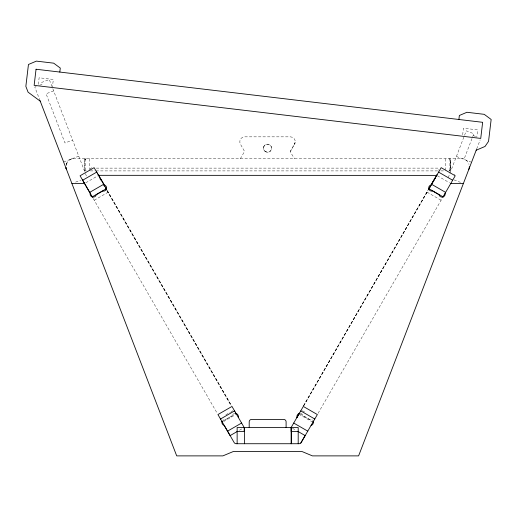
<?xml version="1.0" encoding="UTF-8"?>
<svg xmlns="http://www.w3.org/2000/svg" width="517" height="517" viewBox="0 0 517 517"><rect width="100%" height="100%" fill="white"/><g stroke="black" fill="none" stroke-linecap="round" stroke-linejoin="round"><path stroke-width="0.39" stroke-dasharray="2.58 1.94" d="M450.275 160.36L450.191 169.447L450.275 160.36A1.622 1.622 0 0 0 448.653 158.738M38.342 84.355L39.124 77.77L53.335 79.456L52.463 86.778M462.67 134.782L463.452 128.19L477.663 129.883L476.79 137.199M240.327 158.738L244.567 151.487L240.411 144.094A4.866 4.866 0 0 1 244.651 136.843L290.386 136.843A4.866 4.866 0 0 1 294.587 144.165L295.252 141.729L294.587 144.165L290.192 151.694L294.541 158.738M66.092 165.291L67.52 161.834M448.252 177.68L449.654 174.022M449.939 173.285L466.269 130.827L473.843 133.741L463.982 159.372M476.713 148.857L480.157 139.907M66.88 162.887L66.092 165.589A8.11 8.11 0 0 1 72.037 158.738L463.264 158.738A8.11 8.11 0 0 1 469.029 164.451M290.27 151.559L295.084 142.989M303.389 405.877L427.908 190.237M303.647 405.864L428.031 190.437M303.841 405.619L428.057 190.476M318.097 413.277L442.074 198.541M86.216 158.738L84.723 159.74L86.216 158.738A1.622 1.622 0 0 0 84.594 160.36L84.594 168.82A2.43 2.43 0 0 0 85.822 170.927M85.816 182.76L97.913 175.793M94.21 200.247L108.26 192.137M225.877 414.789L230.563 412.088M231.151 411.745L232.902 410.731M223.163 420.896L234.867 414.136M223.57 421.601L236.45 414.169M239.468 430.215L242.809 428.283M70.37 159.378L72.037 158.738M36.196 86.578L34.82 87.108L39.712 99.839M39.635 85.26L42.388 84.2L41.709 82.429L49.277 79.521L52.553 88.032M53.645 90.876L46.078 93.784L65 142.983L72.567 140.068M63.617 161.976L78.758 156.153L52.824 88.743M75.624 182.113L80.788 180.123M96.33 168.122L439.347 168.122M86.3 170.901L84.685 170.901L84.685 158.738M90.339 170.901L95.186 170.901M95.994 170.901L437.692 170.901M440.923 170.901L444.963 170.901M449.002 170.901L450.617 170.901L450.617 158.738M473.158 135.506L477.288 137.095M456.414 156.457L471.549 162.28M454.016 179.897L460.447 182.365M437.356 175.754L449.486 182.76M427.042 192.137L441.091 200.247M302.4 410.731L304.739 412.088M300.435 414.136L313.25 421.536M298.858 414.169L312.901 422.279M292.493 428.283L295.834 430.215M107.278 190.437L231.655 405.864M107.362 190.935L231.48 405.877M106.819 190.476L231.028 405.619M93.228 198.541L217.205 413.277M84.607 171.36L78.758 156.153M85.447 173.538L87.05 177.719M300.506 413.426A3.134 3.134 0 0 1 303.091 415.765L309.373 419.39A3.134 3.134 0 0 1 312.274 420.017M449.919 158.738L449.919 170.901M445.551 158.738L445.551 170.145M89.751 158.738L89.751 170.145M85.383 158.738L85.383 170.901M454.191 174.184A3.128 3.128 0 0 1 454.617 174.63M234.796 413.426A3.134 3.134 0 0 0 232.211 415.765L225.929 419.39A3.134 3.134 0 0 0 222.601 420.463M90.74 168.788A3.128 3.128 0 0 1 91.147 168.335M450.275 168.82A2.43 2.43 0 0 1 449.047 170.927M90.52 168.794A3.128 3.128 0 0 1 90.934 168.335M91.425 167.967A3.128 3.128 0 0 1 91.974 167.702M438.733 170.171A3.128 3.128 0 0 1 438.888 169.582M263.773 146.647C261.673 151.384 269.402 154.583 271.263 149.749C273.364 145.012 265.635 141.807 263.773 146.647M265.492 151.707A4.052 4.052 0 0 0 271.574 148.198A4.052 4.052 0 0 0 265.492 144.682A4.052 4.052 0 0 0 265.492 151.707"/><path stroke-width="0.78" d="M59.81 72.063L60.289 68.063L53.671 63.164L36.397 61.116L28.454 64.483L25.85 86.378L28.073 92.162L40.223 101.158M458.889 119.485L459.361 115.485L466.941 112.273L484.216 114.328L491.15 119.466L488.546 141.361L485.03 146.46L476.196 150.208M476.428 149.607L358.598 455.884L312.43 455.884L302.025 451.535L233.277 451.535L222.879 455.884L176.704 455.884L40.003 100.589M450.798 183.432L463.381 183.516M291.136 443.728L291.136 427.507L303.317 406.44L317.36 414.55L301.178 442.513A2.43 2.43 0 0 1 299.072 443.728L236.23 443.728A2.43 2.43 0 0 1 234.123 442.513L224.255 425.426A3.134 3.134 0 0 1 222.045 421.562M428.8 189.099L441.175 167.663L455.219 175.774L442.849 197.203M296.984 417.49L298.962 413.988M299.472 413.096L299.265 413.464M428.457 189.778L432.089 183.49M432.891 182.094L435.314 177.906M436.91 175.056L436.716 175.386L98.553 175.328M313.134 421.872L313.263 421.588M443.437 196.182L443.056 196.841L429.013 188.731M300.791 443.017L305.127 435.572M436.994 174.791L430.958 184.989A3.128 3.128 0 0 0 428.8 188.847A3.128 3.128 0 0 0 432.658 191.012L439.011 194.722A3.128 3.128 0 0 0 442.785 197.029A3.128 3.128 0 0 0 445.092 193.248M82.655 180.233L96.705 172.122M89.674 192.382L103.717 184.272M106.289 188.731L92.246 196.841L80.083 175.774L94.126 167.663L106.502 189.099M220.513 419.009L234.563 410.899M227.532 431.159L241.575 423.048M237.458 431.372L230.104 435.618L217.941 414.55L231.984 406.44L244.186 427.507L244.166 431.566L237.141 431.566M71.915 183.541L84.562 183.496L82.507 179.974M298.199 431.566L291.174 431.566L291.136 427.507M438.603 172.122L452.646 180.233M431.585 184.272L445.635 192.382M300.745 410.899L314.788 419.009M293.727 423.048L307.777 431.159M297.844 431.372L305.172 435.598M98.308 174.791L104.344 184.989A3.128 3.128 0 0 1 106.502 188.847A3.128 3.128 0 0 1 102.644 191.012L96.291 194.722A3.128 3.128 0 0 1 92.517 197.029A3.128 3.128 0 0 1 90.21 193.248L84.284 182.992M105.882 188.026L106.121 188.434M99.962 178.604L100.763 180M103.587 184.886L104.395 186.288M105.604 188.382L106.412 189.778M96.556 171.864L96.95 172.555M234.524 410.841L234.783 411.293M235.325 412.23L235.59 412.682M97.37 173.285L97.778 173.983M222.168 421.872L221.993 421.575L222.297 422.092M92.459 197.203L91.839 196.137M220.481 418.951L220.74 419.397M66.525 169.492L66.092 167.87A8.11 8.11 0 0 0 66.525 169.492L66.092 167.87M298.199 443.728L298.199 427.507L237.141 427.507L237.141 443.728M291.414 431.566L291.414 443.728M286.101 427.507L286.101 421.833A2.43 2.43 0 0 0 283.665 419.397L251.637 419.397A2.43 2.43 0 0 0 249.2 421.833L249.2 427.507M244.451 427.507L244.451 443.728M469.313 166.726A8.11 8.11 0 0 1 469.21 167.87M469.106 168.419A8.11 8.11 0 0 1 468.777 169.492M313.031 420.987A3.134 3.134 0 0 1 311.047 425.426M297.01 417.297A3.134 3.134 0 0 1 299.892 413.393M235.409 413.393A3.134 3.134 0 0 1 238.292 417.297M36.054 69.239L34.141 85.344L480.732 138.414L482.645 122.309L36.054 69.239"/></g></svg>
